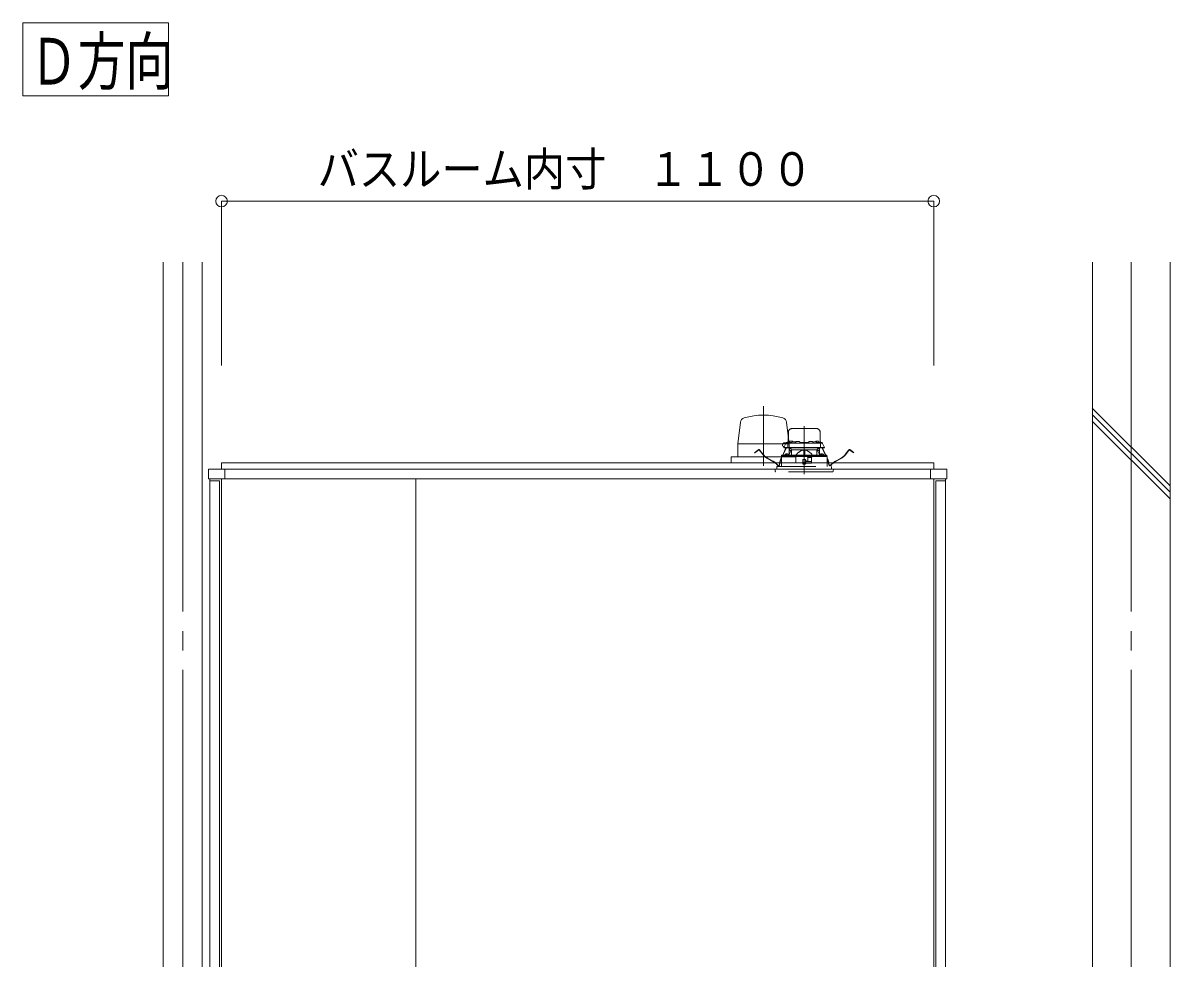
# Model space of a CAD drawing. Units: millimetres on the paper. Extents: x -305 to 305, y -152 to 152.
# Drawn here: x -139.7 to -80.7, y -49.9 to -1.7 of the extents above; entities that cross this region are included whole.
import ezdxf
from ezdxf.enums import TextEntityAlignment as Align

# ---------------------------------------------------------------- set-up
doc = ezdxf.new("R2010")
doc.units = ezdxf.units.MM
doc.linetypes.add('DASHED2', pattern=[3, 2, -1])
doc.linetypes.add('LONG_CHAIN', pattern=[21, 18, -1, 1, -1])
doc.layers.add('0-0_0', color=7, linetype='Continuous', lineweight=9)
doc.layers.add('0-1_VIEW0001', color=7, linetype='Continuous', lineweight=9)
doc.styles.add('ＭＳ ゴシック', font='')
doc.styles.get('ＭＳ ゴシック').set_extended_font_data('MS Gothic')

# ---------------------------------------------------------------- blocks, each defined once
blk = doc.blocks.new('_ORIGIN')
at = {"layer": '0-0_0'}
blk.add_line((0, 0), (-1, 0), dxfattribs=at)
blk.add_circle((0, 0), 0.5, dxfattribs=at)

msp = doc.modelspace()

# ---------------------------------------------------------------- linework, layer by layer
at = {"layer": '0-0_0'}
for p, q in [((-129.518, -19.347), (-129.518, -10.887)), ((-93.451, -10.887), (-128.918, -10.887)), ((-92.851, -19.347), (-92.851, -10.887))]:
    msp.add_line(p, q, dxfattribs=at)
at = {"layer": '0-1_VIEW0001'}
for p, q in [((-139.743, -5.461), (-139.743, -1.711)), ((-139.743, -1.711), (-132.243, -1.711)), ((-132.243, -5.461), (-132.243, -1.711)), ((-139.743, -5.461), (-132.243, -5.461)), ((-132.518, -14.02), (-132.518, -97.42)), ((-130.518, -14.02), (-130.518, -97.42)), ((-84.684, -14.02), (-84.684, -97.42)), ((-80.684, -14.02), (-80.684, -102.42)), ((-80.686, -25.545), (-84.686, -21.545)), ((-102.806, -22.272), (-102.943, -23.387)), ((-100.43, -22.272), (-100.293, -23.387)), ((-80.686, -25.878), (-84.686, -21.878)), ((-80.686, -26.211), (-84.686, -22.211)), ((-100.293, -23.387), (-102.943, -23.387)), ((-102.943, -23.387), (-102.943, -24.054)), ((-100.293, -23.387), (-100.293, -24.054)), ((-103.285, -24.054), (-103.285, -24.354)), ((-99.951, -24.054), (-103.285, -24.054)), ((-99.951, -24.054), (-99.951, -24.354)), ((-92.185, -24.687), (-130.185, -24.687)), ((-130.185, -24.687), (-130.185, -25.187)), ((-130.118, -24.687), (-129.518, -24.687)), ((-92.851, -24.354), (-129.518, -24.354)), ((-129.518, -24.354), (-129.518, -24.687)), ((-129.351, -24.687), (-129.351, -25.187)), ((-93.018, -24.687), (-93.018, -25.187)), ((-92.851, -24.354), (-92.851, -24.687)), ((-92.851, -24.687), (-92.251, -24.687)), ((-92.185, -24.687), (-92.185, -25.187)), ((-92.185, -25.187), (-130.185, -25.187)), ((-130.118, -25.187), (-130.118, -89.887)), ((-129.535, -25.187), (-130.118, -25.187)), ((-129.618, -25.287), (-130.118, -25.287)), ((-129.618, -25.287), (-129.618, -91.22)), ((-129.518, -25.187), (-129.518, -91.22)), ((-119.518, -25.187), (-119.518, -76.82)), ((-92.851, -25.187), (-92.851, -91.22)), ((-92.835, -25.187), (-92.251, -25.187)), ((-92.751, -25.287), (-92.251, -25.287)), ((-92.751, -25.287), (-92.751, -91.22)), ((-92.251, -25.187), (-92.251, -89.887))]:
    msp.add_line(p, q, dxfattribs=at)
at = {"layer": '0-1_VIEW0001', "linetype": 'LONG_CHAIN'}
for p, q in [((-131.518, -14.02), (-131.518, -102.42)), ((-82.685, -14.02), (-82.685, -102.42)), ((-101.618, -21.44), (-101.618, -24.512)), ((-99.518, -22.475), (-99.518, -24.936))]:
    msp.add_line(p, q, dxfattribs=at)
at = {"layer": '0-1_VIEW0001', "linetype": 'DASHED2'}
for p, q in [((-100.341, -23.307), (-100.331, -22.764)), ((-100.164, -22.6), (-98.872, -22.6)), ((-98.705, -22.764), (-98.696, -23.307)), ((-100.527, -23.59), (-100.546, -23.59)), ((-100.451, -23.33), (-100.54, -23.33)), ((-100.342, -23.59), (-100.527, -23.59)), ((-100.464, -23.359), (-100.452, -23.333)), ((-100.45, -23.59), (-100.464, -23.621)), ((-100.437, -23.59), (-100.454, -23.626)), ((-100.452, -23.333), (-100.449, -23.326)), ((-100.434, -23.34), (-100.324, -23.34)), ((-100.418, -23.307), (-100.156, -23.307)), ((-100.357, -23.373), (-100.36, -23.574)), ((-100.222, -23.574), (-100.36, -23.574)), ((-100.357, -23.307), (-100.357, -23.277)), ((-100.212, -23.59), (-100.342, -23.59)), ((-100.34, -23.26), (-100.34, -23.26)), ((-100.324, -23.34), (-100.201, -23.34)), ((-100.301, -23.944), (-100.301, -23.59)), ((-100.285, -23.59), (-100.285, -23.727)), ((-100.274, -23.279), (-100.276, -23.307)), ((-100.199, -23.663), (-100.271, -23.59)), ((-100.237, -23.246), (-100.238, -23.246)), ((-98.814, -23.574), (-100.222, -23.574)), ((-98.824, -23.59), (-100.212, -23.59)), ((-100.201, -23.34), (-98.835, -23.34)), ((-100.157, -23.312), (-100.16, -23.34)), ((-100.131, -23.246), (-100.133, -23.246)), ((-100.12, -23.28), (-100.121, -23.28)), ((-100.015, -23.28), (-100.016, -23.28)), ((-99.98, -23.307), (-99.954, -23.307)), ((-99.976, -23.34), (-99.979, -23.312)), ((-99.954, -23.29), (-99.955, -23.34)), ((-99.92, -23.257), (-99.782, -23.257)), ((-99.748, -23.34), (-99.749, -23.29)), ((-99.749, -23.307), (-99.287, -23.307)), ((-99.287, -23.29), (-99.288, -23.34)), ((-99.254, -23.257), (-99.116, -23.257)), ((-99.081, -23.34), (-99.082, -23.29)), ((-99.082, -23.307), (-99.056, -23.307)), ((-99.057, -23.312), (-99.06, -23.34)), ((-99.02, -23.28), (-99.021, -23.28)), ((-98.915, -23.28), (-98.916, -23.28)), ((-98.903, -23.246), (-98.905, -23.246)), ((-98.88, -23.307), (-98.618, -23.307)), ((-98.876, -23.34), (-98.879, -23.312)), ((-98.765, -23.59), (-98.838, -23.663)), ((-98.835, -23.34), (-98.712, -23.34)), ((-98.694, -23.59), (-98.824, -23.59)), ((-98.676, -23.574), (-98.814, -23.574)), ((-98.798, -23.246), (-98.799, -23.246)), ((-98.76, -23.307), (-98.762, -23.279)), ((-98.751, -23.727), (-98.751, -23.59)), ((-98.735, -23.59), (-98.735, -23.944)), ((-98.712, -23.34), (-98.602, -23.34)), ((-98.696, -23.26), (-98.696, -23.26)), ((-98.509, -23.59), (-98.694, -23.59)), ((-98.679, -23.277), (-98.679, -23.307)), ((-98.679, -23.373), (-98.676, -23.574)), ((-98.676, -23.574), (-98.509, -23.574)), ((-98.582, -23.626), (-98.599, -23.59)), ((-98.587, -23.326), (-98.584, -23.333)), ((-98.572, -23.621), (-98.586, -23.59)), ((-98.584, -23.333), (-98.572, -23.359)), ((-98.572, -23.359), (-98.472, -23.574)), ((-98.572, -23.621), (-98.544, -23.682)), ((-98.472, -23.574), (-98.509, -23.574)), ((-98.49, -23.59), (-98.509, -23.59)), ((-102.076, -23.844), (-101.996, -23.783)), ((-102.068, -23.853), (-102.076, -23.844)), ((-101.989, -23.792), (-102.068, -23.853)), ((-101.996, -23.783), (-101.861, -23.68)), ((-101.854, -23.689), (-101.989, -23.792)), ((-101.638, -23.943), (-101.831, -23.692)), ((-101.822, -23.685), (-101.629, -23.936)), ((-101.13, -24.286), (-101.423, -24.127)), ((-101.417, -24.117), (-101.124, -24.276)), ((-100.716, -24.156), (-100.691, -24.103)), ((-100.691, -24.13), (-100.705, -24.161)), ((-100.69, -24.027), (-100.692, -24.554)), ((-100.667, -23.97), (-100.684, -23.987)), ((-100.684, -23.987), (-100.684, -24.027)), ((-100.667, -23.97), (-99.518, -23.96)), ((-100.628, -23.97), (-100.493, -23.682)), ((-100.482, -23.687), (-100.615, -23.97)), ((-100.508, -23.94), (-100.511, -23.969)), ((-100.511, -23.969), (-100.327, -23.969)), ((-100.482, -23.687), (-100.493, -23.682)), ((-100.454, -23.626), (-100.482, -23.687)), ((-100.471, -23.908), (-100.472, -23.908)), ((-100.366, -23.908), (-100.367, -23.908)), ((-100.327, -23.969), (-100.33, -23.94)), ((-100.197, -23.727), (-100.313, -23.967)), ((-100.189, -23.727), (-100.285, -23.727)), ((-100.168, -23.966), (-100.168, -23.694)), ((-99.593, -24.2), (-99.591, -24.42)), ((-99.448, -24.194), (-99.587, -24.194)), ((-99.585, -24.345), (-99.587, -24.194)), ((-99.543, -23.694), (-99.543, -23.96)), ((-99.518, -23.96), (-98.369, -23.97)), ((-99.518, -24.194), (-99.518, -24.344)), ((-99.493, -23.694), (-99.493, -23.96)), ((-99.451, -24.345), (-99.449, -24.194)), ((-99.441, -24.239), (-99.441, -24.2)), ((-99.375, -24.027), (-99.108, -24.027)), ((-99.143, -24.094), (-99.341, -24.094)), ((-99.147, -24.377), (-99.142, -24.061)), ((-99.141, -24.06), (-99.128, -24.047)), ((-99.141, -24.37), (-99.141, -24.06)), ((-98.868, -23.966), (-98.868, -23.694)), ((-98.751, -23.727), (-98.847, -23.727)), ((-98.723, -23.967), (-98.839, -23.727)), ((-98.706, -23.94), (-98.709, -23.969)), ((-98.709, -23.969), (-98.525, -23.969)), ((-98.669, -23.908), (-98.67, -23.908)), ((-98.564, -23.908), (-98.565, -23.908)), ((-98.544, -23.682), (-98.554, -23.687)), ((-98.421, -23.97), (-98.554, -23.687)), ((-98.544, -23.682), (-98.408, -23.97)), ((-98.525, -23.969), (-98.528, -23.94)), ((-98.352, -23.987), (-98.369, -23.97)), ((-98.352, -24.027), (-98.352, -23.987)), ((-98.345, -24.554), (-98.346, -24.027)), ((-98.345, -24.103), (-98.32, -24.156)), ((-98.331, -24.161), (-98.345, -24.13)), ((-97.912, -24.276), (-97.619, -24.117)), ((-97.613, -24.127), (-97.906, -24.286)), ((-97.407, -23.936), (-97.214, -23.685)), ((-97.205, -23.692), (-97.398, -23.943)), ((-97.047, -23.792), (-97.182, -23.689)), ((-97.175, -23.68), (-97.04, -23.783)), ((-96.968, -23.853), (-97.047, -23.792)), ((-97.04, -23.783), (-96.961, -23.844)), ((-96.961, -23.844), (-96.968, -23.853)), ((-98.018, -24.687), (-101.018, -24.687)), ((-101.018, -24.687), (-101.009, -24.79)), ((-100.928, -24.554), (-98.108, -24.554)), ((-100.928, -24.554), (-100.928, -24.687)), ((-100.799, -24.461), (-100.784, -24.375)), ((-100.773, -24.377), (-100.787, -24.463)), ((-99.586, -24.29), (-99.592, -24.29)), ((-99.518, -24.344), (-99.585, -24.345)), ((-99.585, -24.41), (-99.585, -24.345)), ((-99.518, -24.41), (-99.585, -24.41)), ((-99.585, -24.427), (-99.448, -24.427)), ((-99.451, -24.345), (-99.518, -24.344)), ((-99.451, -24.41), (-99.518, -24.41)), ((-99.451, -24.41), (-99.451, -24.345)), ((-99.146, -24.29), (-99.45, -24.29)), ((-99.441, -24.42), (-99.441, -24.387)), ((-99.411, -24.274), (-99.438, -24.246)), ((-99.431, -24.377), (-99.148, -24.377)), ((-99.351, -24.277), (-99.404, -24.277)), ((-98.249, -24.463), (-98.263, -24.377)), ((-98.252, -24.375), (-98.237, -24.461)), ((-98.108, -24.687), (-98.108, -24.554)), ((-98.027, -24.79), (-98.018, -24.687))]:
    msp.add_line(p, q, dxfattribs=at)
for points in [[(-100.36, -23.574), (-100.528, -23.574), (-100.564, -23.574), (-100.464, -23.359)], [(-100.493, -23.682), (-100.464, -23.621), (-100.454, -23.626)], [(-100.173, -23.242), (-100.173, -23.246), (-100.196, -23.246), (-100.196, -23.242)], [(-100.056, -23.275), (-100.056, -23.28), (-100.08, -23.28), (-100.08, -23.275)], [(-98.956, -23.275), (-98.956, -23.28), (-98.98, -23.28), (-98.98, -23.275)], [(-98.84, -23.242), (-98.84, -23.246), (-98.863, -23.246), (-98.863, -23.242)], [(-98.554, -23.687), (-98.582, -23.626), (-98.572, -23.621)], [(-99.35, -24.052), (-99.375, -24.027), (-100.69, -24.027)], [(-100.683, -23.987), (-100.673, -23.987), (-100.662, -23.986), (-100.65, -23.986), (-100.636, -23.986), (-100.622, -23.986), (-100.606, -23.986), (-100.589, -23.986), (-100.571, -23.986), (-100.551, -23.986), (-100.531, -23.985), (-100.51, -23.985), (-100.487, -23.985), (-100.464, -23.985), (-100.439, -23.985), (-100.414, -23.984), (-100.388, -23.984), (-100.36, -23.984), (-100.332, -23.984), (-100.303, -23.983), (-100.273, -23.983), (-100.243, -23.983), (-100.211, -23.983), (-100.179, -23.982), (-100.146, -23.982), (-100.113, -23.982), (-100.079, -23.981), (-100.044, -23.981), (-100.009, -23.981), (-99.973, -23.981), (-99.937, -23.98), (-99.9, -23.98), (-99.863, -23.98), (-99.826, -23.979), (-99.788, -23.979), (-99.75, -23.979), (-99.712, -23.978), (-99.673, -23.978), (-99.635, -23.978), (-99.596, -23.977)], [(-100.407, -23.904), (-100.407, -23.908), (-100.431, -23.908), (-100.431, -23.904)], [(-100.199, -23.663), (-100.168, -23.694), (-99.543, -23.694)], [(-100.189, -23.727), (-100.187, -23.723), (-100.185, -23.719), (-100.183, -23.715), (-100.181, -23.711), (-100.179, -23.706), (-100.177, -23.702), (-100.175, -23.698), (-100.173, -23.694), (-100.171, -23.69)], [(-99.543, -23.704), (-99.569, -23.707), (-99.595, -23.711), (-99.62, -23.718), (-99.645, -23.726), (-99.669, -23.736), (-99.693, -23.747), (-99.716, -23.76), (-99.738, -23.773), (-99.76, -23.788), (-99.781, -23.803), (-99.802, -23.819), (-99.822, -23.835), (-99.842, -23.853), (-99.861, -23.87), (-99.88, -23.888), (-99.899, -23.907), (-99.917, -23.926), (-99.935, -23.945), (-99.952, -23.964)], [(-99.596, -23.977), (-99.557, -23.977), (-99.518, -23.977), (-99.481, -23.977), (-99.444, -23.977), (-99.407, -23.978), (-99.37, -23.978), (-99.333, -23.978), (-99.297, -23.979), (-99.26, -23.979), (-99.224, -23.979), (-99.188, -23.979), (-99.153, -23.98), (-99.118, -23.98), (-99.083, -23.98), (-99.049, -23.981), (-99.015, -23.981), (-98.981, -23.981), (-98.948, -23.982), (-98.916, -23.982), (-98.884, -23.982), (-98.853, -23.982), (-98.823, -23.983), (-98.793, -23.983), (-98.763, -23.983), (-98.735, -23.983), (-98.707, -23.984), (-98.68, -23.984), (-98.654, -23.984), (-98.629, -23.984), (-98.604, -23.985), (-98.581, -23.985), (-98.558, -23.985), (-98.536, -23.985), (-98.515, -23.985), (-98.495, -23.985), (-98.476, -23.986), (-98.459, -23.986), (-98.442, -23.986), (-98.426, -23.986)], [(-99.493, -23.694), (-99.518, -23.694), (-99.543, -23.694)], [(-99.493, -23.694), (-98.868, -23.694), (-98.838, -23.663)], [(-99.084, -23.964), (-99.104, -23.943), (-99.124, -23.921), (-99.144, -23.9), (-99.165, -23.88), (-99.186, -23.86), (-99.208, -23.84), (-99.23, -23.822), (-99.253, -23.804), (-99.277, -23.787), (-99.302, -23.771), (-99.327, -23.756), (-99.353, -23.743), (-99.38, -23.731), (-99.407, -23.721), (-99.435, -23.713), (-99.464, -23.708), (-99.493, -23.704)], [(-99.35, -24.052), (-99.341, -24.06), (-99.341, -24.267)], [(-98.346, -24.027), (-99.108, -24.027), (-99.128, -24.047)], [(-98.865, -23.69), (-98.863, -23.694), (-98.861, -23.698), (-98.859, -23.702), (-98.857, -23.706), (-98.855, -23.711), (-98.853, -23.715), (-98.851, -23.719), (-98.849, -23.723), (-98.847, -23.727)], [(-98.605, -23.904), (-98.605, -23.908), (-98.629, -23.908), (-98.629, -23.904)], [(-98.426, -23.986), (-98.411, -23.986), (-98.397, -23.986), (-98.384, -23.986), (-98.373, -23.987), (-98.363, -23.987), (-98.353, -23.987)], [(-98.06, -24.82), (-98.324, -24.82), (-100.976, -24.82)]]:
    msp.add_lwpolyline(points, dxfattribs=at)
at = {"layer": '0-1_VIEW0001'}
for centre, radius, start, end in [((-102.541, -22.305), 0.267, 106.53198, 172.96659), ((-101.618, -25.406), 3.503, 73.43213, 106.56787), ((-100.695, -22.305), 0.267, 7.03341, 73.46802), ((-129.535, -25.204), 0.0167, 0, 90), ((-92.835, -25.204), 0.0167, 90, 180)]:
    msp.add_arc(centre, radius, start, end, dxfattribs=at)
at = {"layer": '0-1_VIEW0001', "linetype": 'DASHED2'}
for centre, radius, start, end in [((-100.164, -22.767), 0.167, 90, 179), ((-98.872, -22.767), 0.167, 1, 90), ((-100.54, -23.434), 0.103, 90, 266.04026), ((-100.546, -23.574), 0.0167, 180, 270), ((-100.434, -23.374), 0.0333, 90, 155), ((-100.418, -23.34), 0.0333, 90, 155), ((-100.342, -23.574), 0.0167, 180, 270), ((-100.34, -23.277), 0.0167, 90, 179), ((-100.324, -23.374), 0.0333, 90, 179), ((-100.241, -23.282), 0.0333, 106.25703, 175), ((-100.185, -23.474), 0.233, 103.21298, 106.25703), ((-100.185, -23.474), 0.233, 96.61914, 102.90381), ((-100.194, -23.432), 0.191, 92.17251, 95.2877), ((-100.205, -23.284), 0.0425, 78.75189, 85.33016), ((-100.165, -23.284), 0.0425, 94.66984, 101.24811), ((-100.175, -23.432), 0.191, 84.7123, 87.82749), ((-100.185, -23.474), 0.233, 77.09619, 83.38086), ((-100.124, -23.315), 0.0333, 106.25703, 175), ((-100.068, -23.507), 0.233, 103.21298, 106.25703), ((-100.185, -23.474), 0.233, 73.74297, 76.78702), ((-100.129, -23.282), 0.0333, 10.42157, 73.74297), ((-100.068, -23.507), 0.233, 96.61914, 102.90381), ((-100.077, -23.466), 0.191, 92.17251, 95.2877), ((-100.088, -23.317), 0.0425, 78.75189, 85.33016), ((-100.048, -23.317), 0.0425, 94.66984, 101.24811), ((-100.059, -23.466), 0.191, 84.7123, 87.82749), ((-100.068, -23.507), 0.233, 77.09619, 83.38086), ((-100.068, -23.507), 0.233, 73.74297, 76.78702), ((-100.012, -23.315), 0.0333, 5, 73.74297), ((-99.92, -23.29), 0.0333, 90, 179), ((-99.782, -23.29), 0.0333, 1, 90), ((-99.254, -23.29), 0.0333, 90, 179), ((-99.116, -23.29), 0.0333, 1, 90), ((-99.024, -23.315), 0.0333, 106.25703, 175), ((-98.968, -23.507), 0.233, 103.21298, 106.25703), ((-98.968, -23.507), 0.233, 96.61914, 102.90381), ((-98.977, -23.466), 0.191, 92.17251, 95.2877), ((-98.988, -23.317), 0.0425, 78.75189, 85.33016), ((-98.948, -23.317), 0.0425, 94.66984, 101.24811), ((-98.959, -23.466), 0.191, 84.7123, 87.82749), ((-98.968, -23.507), 0.233, 77.09619, 83.38086), ((-98.907, -23.282), 0.0333, 106.25703, 169.57843), ((-98.851, -23.474), 0.233, 103.21298, 106.25703), ((-98.968, -23.507), 0.233, 73.74297, 76.78702), ((-98.851, -23.474), 0.233, 96.61914, 102.90381), ((-98.912, -23.315), 0.0333, 5, 73.74297), ((-98.861, -23.432), 0.191, 92.17251, 95.2877), ((-98.871, -23.284), 0.0425, 78.75189, 85.33016), ((-98.831, -23.284), 0.0425, 94.66984, 101.24811), ((-98.842, -23.432), 0.191, 84.7123, 87.82749), ((-98.851, -23.474), 0.233, 77.09619, 83.38086), ((-98.851, -23.474), 0.233, 73.74297, 76.78702), ((-98.795, -23.282), 0.0333, 5, 73.74297), ((-98.712, -23.374), 0.0333, 1, 90), ((-98.696, -23.277), 0.0167, 1, 90), ((-98.694, -23.574), 0.0167, 270, 0), ((-98.618, -23.34), 0.0333, 25, 90), ((-98.602, -23.374), 0.0333, 25, 90), ((-98.49, -23.574), 0.0167, 270, 0), ((-101.844, -23.702), 0.0283, 37.5, 127.5), ((-101.844, -23.702), 0.0167, 37.5, 127.5), ((-101.099, -23.529), 0.68, 217.5, 241.50714), ((-101.099, -23.529), 0.668, 217.5, 241.50714), ((-99.951, -24.516), 0.845, 154.81694, 170.44527), ((-99.951, -24.516), 0.833, 154.81694, 170.44527), ((-100.475, -23.943), 0.0333, 106.25703, 175), ((-100.419, -24.135), 0.233, 103.21298, 106.25703), ((-100.419, -24.135), 0.233, 96.61914, 102.90381), ((-100.428, -24.094), 0.191, 92.17251, 95.2877), ((-100.439, -23.945), 0.0425, 78.75189, 85.33016), ((-100.399, -23.945), 0.0425, 94.66984, 101.24811), ((-100.41, -24.094), 0.191, 84.7123, 87.82749), ((-100.419, -24.135), 0.233, 77.09619, 83.38086), ((-100.419, -24.135), 0.233, 73.74297, 76.78702), ((-100.363, -23.943), 0.0333, 5, 73.74297), ((-98.673, -23.943), 0.0333, 106.25703, 175), ((-98.617, -24.135), 0.233, 103.21298, 106.25703), ((-98.617, -24.135), 0.233, 96.61914, 102.90381), ((-98.626, -24.094), 0.191, 92.17251, 95.2877), ((-98.637, -23.945), 0.0425, 78.75189, 85.33016), ((-98.597, -23.945), 0.0425, 94.66984, 101.24811), ((-98.608, -24.094), 0.191, 84.7123, 87.82749), ((-98.617, -24.135), 0.233, 77.09619, 83.38086), ((-98.617, -24.135), 0.233, 73.74297, 76.78702), ((-98.561, -23.943), 0.0333, 5, 73.74297), ((-99.085, -24.516), 0.833, 9.55473, 25.18306), ((-99.085, -24.516), 0.845, 9.55473, 25.18306), ((-97.937, -23.529), 0.668, 298.49286, 322.5), ((-97.937, -23.529), 0.68, 298.49286, 322.5), ((-97.192, -23.702), 0.0283, 52.5, 142.5), ((-97.192, -23.702), 0.0167, 52.5, 142.5), ((-101.512, -24.989), 0.8, 38.69274, 61.50714), ((-101.512, -24.989), 0.812, 38.69274, 61.50714), ((-100.976, -24.787), 0.0333, 185, 270), ((-100.843, -24.454), 0.0567, 218.69274, 350.44527), ((-100.843, -24.454), 0.045, 218.69274, 350.44527), ((-99.431, -24.239), 0.01, 180, 225), ((-99.431, -24.387), 0.01, 90, 180), ((-99.404, -24.267), 0.01, 225, 270), ((-99.351, -24.267), 0.01, 270, 0), ((-98.193, -24.454), 0.0567, 189.55473, 321.30726), ((-98.193, -24.454), 0.045, 189.55473, 321.30726), ((-97.524, -24.989), 0.812, 118.49286, 141.30726), ((-97.524, -24.989), 0.8, 118.49286, 141.30726), ((-98.06, -24.787), 0.0333, 270, 355)]:
    msp.add_arc(centre, radius, start, end, dxfattribs=at)

# ---------------------------------------------------------------- block references
at = {"layer": '0-0_0', "xscale": 0.6, "yscale": 0.6, "rotation": 180}
msp.add_blockref('_ORIGIN', (-129.518, -10.887), dxfattribs=at)
at = {"layer": '0-0_0', "xscale": 0.6, "yscale": 0.6}
msp.add_blockref('_ORIGIN', (-92.851, -10.887), dxfattribs=at)

# ---------------------------------------------------------------- texts
at = {"layer": '0-0_0', "style": 'ＭＳ ゴシック', "width": 0.9}
msp.add_text('バスルーム内寸\u3000１１００', height=1.73, dxfattribs=at).set_placement((-124.571, -10.617), align=Align.BOTTOM_LEFT)
at = {"layer": '0-1_VIEW0001', "style": 'ＭＳ ゴシック', "width": 0.75}
msp.add_text('Ｄ方向', height=2.405, dxfattribs=at).set_placement((-139.387, -5.61), align=Align.BOTTOM_LEFT)

doc.saveas('drawing.dxf')
